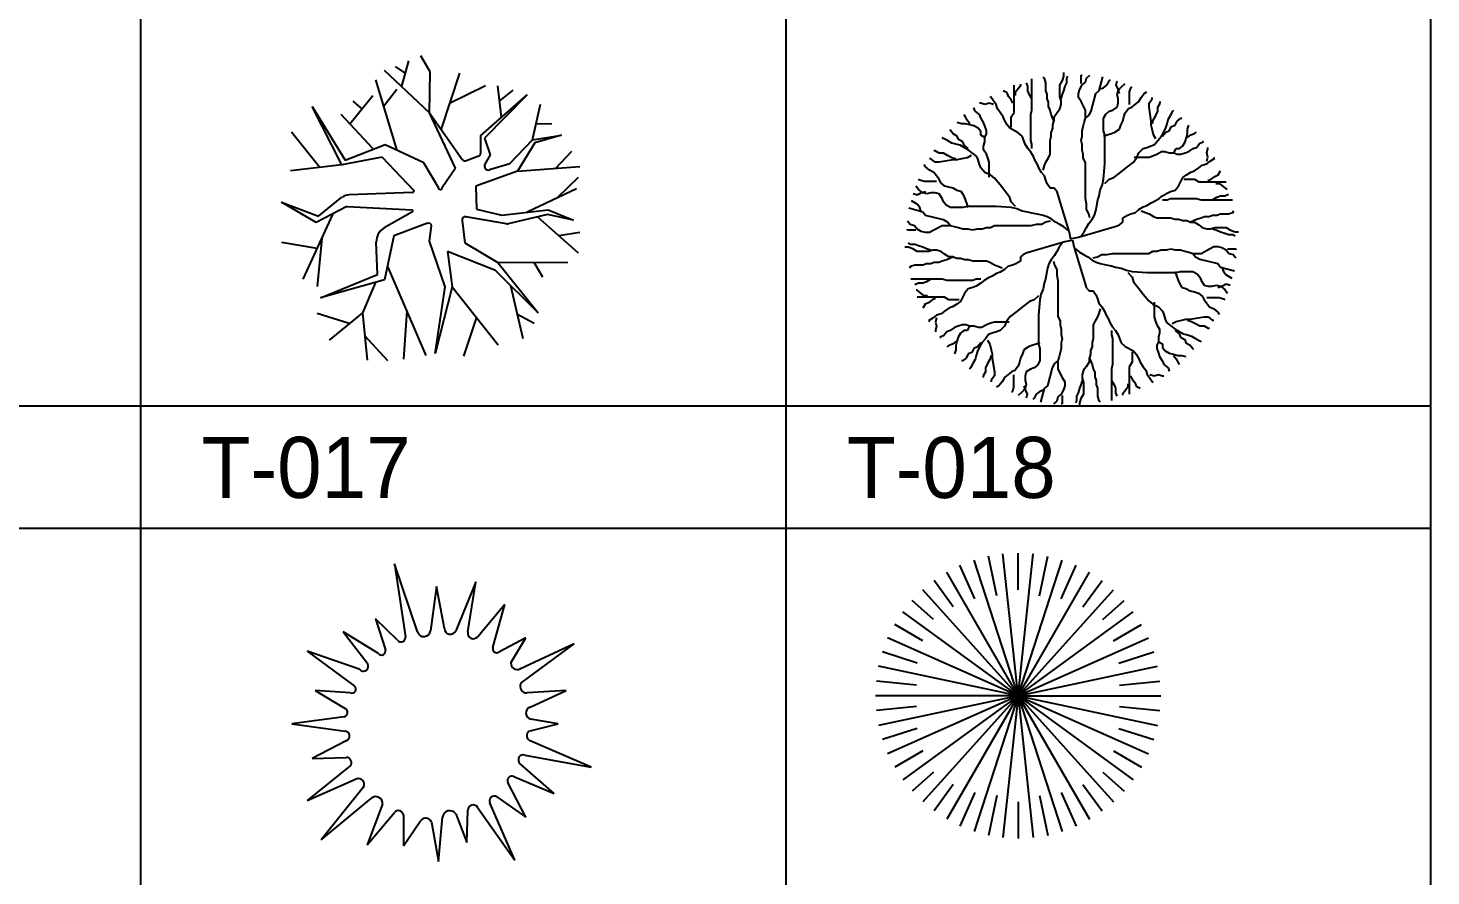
# Model space of a CAD drawing. Header units: millimetres. Extents: x 0 to 25200, y 0 to 17820.
# Drawn here: x 9246 to 12000, y 13532 to 15196 of the extents above; entities that cross this region are included whole.
import ezdxf
from ezdxf.enums import TextEntityAlignment as Align

# ---------------------------------------------------------------- set-up
doc = ezdxf.new("R2010")
doc.units = ezdxf.units.MM
doc.header["$LTSCALE"] = 100
doc.header["$MEASUREMENT"] = 0
for name, color, linetype in [('CO-TREE', 251, 'Continuous'), ('TB-FORM', 7, 'Continuous'), ('TB-TEXT', 4, 'Continuous')]:
    doc.layers.add(name, color=color, linetype=linetype)
doc.styles.add('DH-TEXT', font='')
doc.styles.get('DH-TEXT').set_extended_font_data('HY울릉도L')

# ---------------------------------------------------------------- blocks, each defined once
blk = doc.blocks.new('T-017')
at = {"layer": 'CO-TREE'}
for p, q in [((-85.3, 258.6), (-71.4, 308.1)), ((-29.6, 286.5), (-48.2, 318.2)), ((-31.2, 206.1), (-119.3, 289.6)), ((-79.1, 285), (-97.7, 297.3)), ((-31.2, 206.1), (-29.6, 286.5)), ((-8, 172.9), (28.3, 284.2)), ((-94.5, 132.7), (-136.3, 271)), ((-120.1, 220.8), (-95.3, 252.5)), ((9.8, 226.2), (79.3, 260.2)), ((110.3, 197.6), (103.3, 259.4)), ((107.2, 230.1), (133.4, 250.9)), ((-187.3, 184.5), (-142.5, 240.1)), ((-162.5, 213.8), (-181.1, 229.3)), ((69.3, 161.3), (160.5, 241.7)), ((160.5, 241.7), (77, 156.6)), ((171.3, 153.6), (186.8, 223.1)), ((-202.8, 104.1), (-261.5, 218.5)), ((-261.5, 218.5), (-196.6, 113.4)), ((-142.5, 136.6), (-204.3, 203)), ((19.8, 97.9), (-31.2, 206.1)), ((-31.2, 206.1), (33.7, 114.2)), ((-246.8, 99.4), (-301.7, 168.2)), ((178.3, 184.5), (209.2, 185.3)), ((-196.6, 113.4), (-117.7, 144.3)), ((-117.7, 144.3), (-43.5, 109.5)), ((69.3, 161.3), (69.3, 126.5)), ((77, 156.6), (87.9, 124.2)), ((126.5, 107.2), (171.3, 153.6)), ((176, 147.4), (142, 91.7)), ((171.3, 153.6), (228.5, 162.8)), ((228.5, 162.8), (176, 147.4)), ((-123.9, 119.6), (-202.8, 104.1)), ((-123.9, 119.6), (-62.1, 54.6)), ((65.5, 121.1), (41.5, 111.8)), ((87.9, 124.2), (77.8, 105.6)), ((216.9, 97.9), (248.6, 131.2)), ((-202.8, 104.1), (-303.9, 92.5)), ((-12.6, 58.5), (-41.2, 107.2)), ((19.8, 97.9), (-6.4, 58.5)), ((142, 91.7), (60, 62.3)), ((87.1, 94.8), (126.5, 107.2)), ((142, 91.7), (264.1, 101)), ((60, 62.3), (61.6, 17.5)), ((160.5, 12.1), (257.9, 57.7)), ((220.8, 40.7), (261.7, 80.1)), ((-253.7, -8.7), (-321.7, 30.7)), ((-321.7, 30.7), (-249.1, 3.6)), ((-249.1, 3.6), (-202.8, 40.7)), ((-64.4, 50), (-188.8, 45.3)), ((-221.3, 6.7), (-279.3, -120)), ((-193.4, 22.2), (-253.7, -8.7)), ((-193.4, 22.2), (-65.2, 16)), ((-64.4, 12.1), (-120.1, -19.6)), ((120.3, -11.8), (40.7, 2.1)), ((61.6, 17.5), (111, 5.2)), ((111, 5.2), (202.2, 16)), ((200.7, 6.7), (123.4, -11.8)), ((181.4, 2.1), (260.9, -68.2)), ((251.7, -4.1), (200.7, 6.7)), ((202.2, 16), (251.7, -4.1)), ((-35, -10.3), (-100.7, -35)), ((-31.2, -45.8), (-27.3, -15.7)), ((33, -4.9), (38.4, -49)), ((-251.4, -59.8), (-320.9, -48.2)), ((-242.1, -40.4), (-251.4, -134.7)), ((-133.2, -110.8), (-135.5, -47.4)), ((-100.7, -35), (-119.3, -121.6)), ((-0.2, -135.5), (-31.2, -45.8)), ((38.4, -49), (103.3, -87.6)), ((223.1, -34.2), (264.1, -28.1)), ((98.7, -103), (4.4, -65.9)), ((4.4, -65.9), (13.7, -135.5)), ((-113.1, -95.3), (-38.1, -270)), ((182.1, -186.5), (98.7, -103)), ((103.3, -87.6), (240.9, -86.8)), ((103.3, -87.6), (182.1, -186.5)), ((173.6, -86.8), (190.6, -115.4)), ((-245.2, -157.1), (-133.2, -110.8)), ((-119.3, -121.6), (-245.2, -157.1)), ((-137.8, -127.7), (-162.5, -186.5)), ((13.7, -135.5), (-19.6, -266.1)), ((-19.6, -266.1), (-0.2, -135.5)), ((13.7, -135.5), (104.1, -249.1)), ((128, -132.4), (152, -236.7)), ((-188.8, -207.4), (-251.4, -187.3)), ((-162.5, -186.5), (-228.2, -239.8)), ((-162.5, -186.5), (-153.3, -279.2)), ((-75.2, -182.6), (-82.2, -276.9)), ((140.4, -188), (174.4, -206.6)), ((61.6, -195), (36.1, -271.5)), ((-158.7, -230.6), (-113.1, -280))]:
    blk.add_line(p, q, dxfattribs=at)
for centre, radius, start, end in [((39.1, 118), 6.18, 215.537, 290.557), ((63.1, 126.5), 6.18, 293.198, 0), ((-45.1, 105.6), 3.86, 21.8014, 68.1983), ((84.7, 101.8), 7.73, 150.945, 288.436), ((-9.6, 60), 3.86, 206.565, 333.435), ((-188, 22.2), 23.2, 91.9091, 128.368), ((-64.4, 53.1), 3.09, 270, 33.6913), ((-65.9, 13.7), 2.32, 315.003, 71.5639), ((39.1, -4.1), 6.18, 75.9633, 187.125), ((-104.6, -46.6), 30.9, 119.745, 181.432), ((-32.7, -15.7), 5.41, 0, 113.198), ((121.8, -4.1), 7.73, 258.69, 281.31)]:
    blk.add_arc(centre, radius, start, end, dxfattribs=at)
blk = doc.blocks.new('T-018')
at = {"layer": 'CO-TREE'}
for p, q in [((-86.5, 246.5), (-86.5, 308.1)), ((-61.7, 308.8), (-64.6, 310.8)), ((-59.2, 300), (-61.7, 308.8)), ((-31.9, 295.6), (-26.6, 304.4)), ((-26.6, 304.4), (-23.7, 313.2)), ((-23.7, 313.2), (-23.7, 320)), ((-18.3, 308.8), (-15.8, 313.2)), ((-18.3, 300), (-18.3, 308.8)), ((9.8, 298.3), (9.8, 314.8)), ((9.8, 314.8), (11.8, 314.8)), ((18.6, 301.2), (20.7, 309.4)), ((20.7, 309.4), (27.4, 314.8)), ((45.4, 284.6), (52.7, 311.8)), ((60.9, 295.8), (65.3, 303.7)), ((65.3, 303.7), (67.4, 306.5)), ((78.6, 295.8), (80.9, 303.7)), ((-135.3, 280), (-143.2, 284.4)), ((-132.5, 273.2), (-135.3, 280)), ((-121.7, 242), (-121.7, 295.6)), ((-118.8, 282), (-108.1, 295.6)), ((-118.8, 275.3), (-118.8, 282)), ((-108.1, 295.6), (-108.1, 297.6)), ((-94.4, 293.2), (-97.3, 300)), ((-94.4, 284.4), (-94.4, 293.2)), ((-91.9, 277.6), (-94.4, 284.4)), ((-86.5, 268.8), (-91.9, 277.6)), ((-59.2, 284.4), (-59.2, 300)), ((-56.4, 277.6), (-59.2, 284.4)), ((-56.4, 268.8), (-56.4, 277.6)), ((-31.9, 273.2), (-31.9, 295.6)), ((-29.4, 268.8), (-26.6, 277.6)), ((-26.6, 277.6), (-23.7, 284.4)), ((-23.7, 284.4), (-21.2, 293.2)), ((-21.2, 293.2), (-18.3, 300)), ((5.1, 279.3), (7.4, 287.5)), ((5.1, 271.4), (5.1, 279.3)), ((7.4, 287.5), (11.8, 295.8)), ((11.8, 295.8), (18.6, 301.2)), ((29.8, 244.1), (38.6, 279.3)), ((38.6, 279.3), (45.4, 284.6)), ((45.4, 287.5), (54.2, 290.4)), ((54.2, 290.4), (60.9, 295.8)), ((83, 287.5), (78.6, 295.8)), ((80.9, 276.7), (83, 284.6)), ((83, 268.5), (80.9, 276.7)), ((83, 284.6), (89.7, 292.9)), ((85.3, 279.3), (83, 287.5)), ((89.7, 292.9), (96.5, 298.3)), ((105.3, 282.1), (107.7, 290.4)), ((105.3, 257.7), (105.3, 282.1)), ((107.7, 290.4), (109.7, 292.9)), ((127.7, 271.4), (134.1, 279.3)), ((134.1, 279.3), (138.8, 282.1)), ((-197.8, 244.1), (-200.3, 250.9)), ((-200.3, 250.9), (-200.3, 248.8)), ((-187, 259.7), (-189.5, 259.7)), ((-178.8, 257.6), (-187, 259.7)), ((-170.5, 259.7), (-178.8, 257.6)), ((-162.3, 257.6), (-170.5, 259.7)), ((-162.3, 264.4), (-168, 273.2)), ((-168, 273.2), (-168, 270.9)), ((-156.9, 257.6), (-162.3, 264.4)), ((-154.4, 248.8), (-156.9, 257.6)), ((-149, 242), (-154.4, 248.8)), ((-127.1, 266.4), (-132.5, 273.2)), ((-124.2, 259.7), (-127.1, 266.4)), ((-53.8, 262), (-56.4, 268.8)), ((-53.8, 253.2), (-53.8, 262)), ((-51, 246.5), (-53.8, 253.2)), ((-37.3, 242), (-31.9, 248.8)), ((-29.4, 264.4), (-31.9, 273.2)), ((-31.9, 248.8), (-29.4, 257.6)), ((-29.4, 257.6), (-29.4, 264.4)), ((9.8, 263.1), (5.1, 271.4)), ((18.6, 246.6), (9.8, 263.1)), ((72.1, 246.6), (80.9, 252.3)), ((80.9, 252.3), (83, 260.2)), ((83, 260.2), (83, 268.5)), ((96.5, 241.2), (103, 249.5)), ((103, 249.5), (109.7, 252.3)), ((109.7, 252.3), (123.3, 263.1)), ((123.3, 263.1), (127.7, 271.4)), ((143.3, 260.2), (149.7, 268.5)), ((143.3, 252.3), (143.3, 260.2)), ((147.7, 225), (143.3, 252.3)), ((149.7, 268.5), (149.7, 271.4)), ((160.9, 252.3), (165.3, 260.2)), ((160.9, 244.1), (160.9, 252.3)), ((165.3, 260.2), (165.3, 263.1)), ((-225.1, 219.7), (-233, 222.1)), ((-216.8, 233.2), (-219.3, 237.6)), ((-214, 226.5), (-216.8, 233.2)), ((-208.6, 219.7), (-214, 226.5)), ((-189.5, 237.6), (-197.8, 244.1)), ((-187, 230.9), (-189.5, 237.6)), ((-181.3, 222.1), (-187, 230.9)), ((-178.8, 215.3), (-181.3, 222.1)), ((-143.2, 233.2), (-149, 242)), ((-140.7, 226.5), (-143.2, 233.2)), ((-135.3, 217.6), (-140.7, 226.5)), ((-127.1, 233.2), (-121.7, 242)), ((-127.1, 212.9), (-127.1, 233.2)), ((-89, 237.6), (-86.5, 246.5)), ((-89, 186.5), (-89, 237.6)), ((-48.5, 237.6), (-51, 246.5)), ((-42.7, 224.1), (-48.5, 237.6)), ((-45.6, 217.6), (-42.7, 226.5)), ((-42.7, 233.2), (-37.3, 242)), ((-42.7, 226.5), (-42.7, 233.2)), ((14.2, 214.3), (16.2, 222.2)), ((16.2, 222.2), (18.6, 230.4)), ((18.6, 230.4), (18.6, 246.6)), ((18.6, 230.4), (25.4, 235.8)), ((25.4, 235.8), (29.8, 244.1)), ((54.2, 230.4), (58.6, 238.7)), ((54.2, 206), (54.2, 230.4)), ((58.6, 238.7), (65.3, 244.1)), ((65.3, 244.1), (72.1, 246.6)), ((87.7, 216.8), (92.1, 225)), ((92.1, 225), (94.2, 233.3)), ((94.2, 233.3), (96.5, 241.2)), ((147.7, 216.8), (147.7, 225)), ((149.7, 219.7), (152.1, 227.9)), ((152.1, 227.9), (156.5, 235.8)), ((156.5, 235.8), (160.9, 244.1)), ((178.8, 219.7), (180.9, 227.9)), ((180.9, 227.9), (185.6, 235.8)), ((185.6, 235.8), (190, 244.1)), ((190, 244.1), (192.1, 246.6)), ((194.4, 216.8), (198.8, 225)), ((198.8, 225), (205.6, 230.4)), ((205.6, 230.4), (207.6, 230.4)), ((-260.3, 190.9), (-262.8, 192.9)), ((-246.6, 206.5), (-246.6, 208.5)), ((-241.2, 199.7), (-246.6, 206.5)), ((-233, 195.3), (-241.2, 199.7)), ((-230.5, 188.5), (-233, 195.3)), ((-216.8, 219.7), (-225.1, 219.7)), ((-208.6, 217.6), (-216.8, 219.7)), ((-200.3, 215.3), (-208.6, 217.6)), ((-192.4, 210.9), (-200.3, 215.3)), ((-187, 204.1), (-192.4, 210.9)), ((-187, 197.4), (-187, 204.1)), ((-178.8, 192.9), (-187, 197.4)), ((-175.9, 206.5), (-178.8, 215.3)), ((-178.8, 192.9), (-175.9, 199.7)), ((-178.8, 184.1), (-178.8, 192.9)), ((-175.9, 199.7), (-175.9, 206.5)), ((-130, 210.9), (-135.3, 217.6)), ((-113.4, 202.1), (-130, 210.9)), ((-105.5, 195.3), (-113.4, 202.1)), ((-102.7, 186.5), (-105.5, 195.3)), ((-51, 186.5), (-48.5, 195.3)), ((-48.5, 202.1), (-45.6, 210.9)), ((-48.5, 195.3), (-48.5, 202.1)), ((-45.6, 210.9), (-45.6, 217.6)), ((9.8, 187), (11.8, 195.2)), ((11.8, 206), (14.2, 214.3)), ((11.8, 195.2), (11.8, 206)), ((56.5, 197.8), (54.2, 206)), ((54.2, 195.2), (60.9, 197.8)), ((56.5, 140.7), (56.5, 197.8)), ((60.9, 197.8), (69.8, 200.6)), ((69.8, 200.6), (76.5, 203.1)), ((76.5, 203.1), (85.3, 208.9)), ((85.3, 208.9), (87.7, 216.8)), ((149.7, 208.9), (147.7, 216.8)), ((152.1, 197.8), (149.7, 208.9)), ((156.5, 189.9), (152.1, 197.8)), ((160.9, 187), (167.7, 195.2)), ((167.7, 195.2), (172.1, 203.1)), ((170, 195.2), (176.5, 203.1)), ((172.1, 203.1), (176.5, 211.4)), ((176.5, 211.4), (178.8, 219.7)), ((176.5, 203.1), (183.2, 206)), ((183.2, 206), (187.6, 214.3)), ((187.6, 214.3), (194.4, 216.8)), ((216.8, 192.4), (218.8, 200.6)), ((218.8, 208.9), (221.2, 216.8)), ((218.8, 200.6), (218.8, 208.9)), ((218.8, 192.4), (225.6, 197.8)), ((225.6, 197.8), (232.3, 200.6)), ((232.3, 200.6), (236.7, 203.1)), ((-276.4, 166.2), (-279.3, 166.2)), ((-268.5, 161.8), (-276.4, 166.2)), ((-252, 186.5), (-260.3, 190.9)), ((-244.1, 181.8), (-252, 186.5)), ((-235.9, 179.7), (-244.1, 181.8)), ((-227.6, 177.4), (-235.9, 179.7)), ((-222.2, 184.1), (-230.5, 188.5)), ((-219.3, 173), (-227.6, 177.4)), ((-219.3, 177.4), (-222.2, 184.1)), ((-211.4, 170.9), (-219.3, 177.4)), ((-211.4, 168.5), (-219.3, 173)), ((-203.2, 161.8), (-211.4, 168.5)), ((-181.3, 175.3), (-178.8, 184.1)), ((-181.3, 168.5), (-181.3, 175.3)), ((-175.9, 159.7), (-181.3, 168.5)), ((-99.8, 179.7), (-102.7, 186.5)), ((-94.4, 170.9), (-99.8, 179.7)), ((-89, 164.1), (-94.4, 170.9)), ((-86.5, 179.7), (-89, 186.5)), ((-86.5, 170.9), (-86.5, 179.7)), ((-51, 159.7), (-51, 186.5)), ((11.8, 178.7), (9.8, 187)), ((11.8, 168), (11.8, 178.7)), ((14.2, 159.7), (11.8, 168)), ((123.3, 162.6), (132.1, 170.8)), ((132.1, 170.8), (138.8, 173.3)), ((138.8, 173.3), (147.7, 176.2)), ((147.7, 176.2), (154.4, 178.7)), ((154.4, 178.7), (160.9, 187)), ((192.1, 162.6), (196.5, 170.8)), ((196.5, 170.8), (203.2, 170.8)), ((203.2, 170.8), (210, 176.2)), ((210, 176.2), (214.4, 184.1)), ((214.4, 184.1), (216.8, 192.4)), ((221.2, 165.1), (230, 170.8)), ((230, 170.8), (236.7, 173.3)), ((236.7, 173.3), (243.2, 181.6)), ((243.2, 181.6), (250, 184.1)), ((250, 184.1), (247.9, 184.1)), ((256.7, 162.6), (258.8, 170.8)), ((258.8, 170.8), (258.8, 173.3)), ((-295.5, 135), (-298.3, 139.7)), ((-284.7, 150.6), (-287.6, 150.6)), ((-276.4, 144.1), (-284.7, 150.6)), ((-268.5, 144.1), (-276.4, 144.1)), ((-260.3, 161.8), (-268.5, 161.8)), ((-241.2, 148.6), (-268.5, 144.1)), ((-252, 157.4), (-260.3, 161.8)), ((-244.1, 153), (-252, 157.4)), ((-235.9, 150.6), (-244.1, 153)), ((-233, 148.6), (-241.2, 148.6)), ((-225.1, 150.6), (-233, 148.6)), ((-214, 153), (-225.1, 150.6)), ((-206.1, 157.4), (-214, 153)), ((-194.9, 155.3), (-203.2, 161.8)), ((-192.4, 148.6), (-194.9, 155.3)), ((-189.5, 139.7), (-192.4, 148.6)), ((-187, 133), (-189.5, 139.7)), ((-173.4, 153), (-175.9, 159.7)), ((-170.5, 144.1), (-173.4, 153)), ((-170.5, 115), (-170.5, 144.1)), ((-83.6, 155.3), (-89, 164.1)), ((-80.8, 148.6), (-83.6, 155.3)), ((-75.4, 139.7), (-80.8, 148.6)), ((-72.9, 133), (-75.4, 139.7)), ((-61.7, 137.4), (-59.2, 144.1)), ((-59.2, 144.1), (-53.8, 153)), ((-53.8, 153), (-51, 159.7)), ((14.2, 151.8), (14.2, 159.7)), ((18.6, 143.5), (14.2, 151.8)), ((18.6, 72.8), (18.6, 143.5)), ((54.2, 110.9), (56.5, 140.7)), ((98.6, 132.8), (112.1, 143.5)), ((112.1, 143.5), (118.6, 151.8)), ((114.1, 154.3), (143.3, 154.3)), ((118.6, 151.8), (123.3, 162.6)), ((143.3, 154.3), (152.1, 157.2)), ((152.1, 157.2), (158.8, 159.7)), ((158.8, 159.7), (167.7, 165.1)), ((167.7, 165.1), (174.4, 165.1)), ((174.4, 165.1), (183.2, 162.6)), ((183.2, 162.6), (192.1, 162.6)), ((192.1, 162.6), (198.8, 159.7)), ((198.8, 159.7), (205.6, 159.7)), ((205.6, 159.7), (214.4, 162.6)), ((214.4, 162.6), (221.2, 165.1)), ((241.2, 132.8), (247.9, 138.2)), ((247.9, 138.2), (256.7, 140.7)), ((258.8, 154.3), (256.7, 162.6)), ((256.7, 146.1), (258.8, 154.3)), ((256.7, 140.7), (263.5, 146.1)), ((263.5, 146.1), (272.3, 151.8)), ((272.3, 151.8), (270, 151.8)), ((-306.6, 108.6), (-309.1, 110.6)), ((-287.6, 128.6), (-295.5, 135)), ((-279.3, 124.2), (-287.6, 128.6)), ((-268.5, 110.6), (-279.3, 124.2)), ((-265.7, 103.9), (-268.5, 110.6)), ((-178.8, 124.2), (-187, 133)), ((-168, 119.5), (-178.8, 124.2)), ((-159.7, 113), (-168, 119.5)), ((-149, 99.5), (-159.7, 113)), ((-67.5, 124.2), (-72.9, 133)), ((-61.7, 117.4), (-67.5, 124.2)), ((-64.6, 128.6), (-61.7, 137.4)), ((-59.2, 108.6), (-61.7, 117.4)), ((51.8, 100.1), (54.2, 110.9)), ((56.5, 102.6), (65.3, 110.9)), ((65.3, 110.9), (74.2, 113.8)), ((74.2, 113.8), (87.7, 124.5)), ((87.7, 124.5), (98.6, 132.8)), ((201.2, 97.2), (210, 113.8)), ((210, 113.8), (216.8, 119.1)), ((212, 110.9), (232.3, 110.9)), ((216.8, 119.1), (225.6, 124.5)), ((225.6, 124.5), (232.3, 127)), ((232.3, 127), (241.2, 132.8)), ((232.3, 110.9), (241.2, 105.5)), ((258.8, 108), (265.6, 110.9)), ((265.6, 110.9), (272.3, 116.3)), ((272.3, 116.3), (279.1, 119.1)), ((279.1, 119.1), (283.5, 127)), ((-309.1, 90.6), (-314.5, 97.4)), ((-303.7, 83.9), (-312, 79.5)), ((-300.8, 83.9), (-309.1, 90.6)), ((-298.3, 106.2), (-306.6, 108.6)), ((-295.5, 86.2), (-303.7, 83.9)), ((-292.9, 81.8), (-300.8, 83.9)), ((-273.9, 106.2), (-298.3, 106.2)), ((-284.7, 83.9), (-292.9, 81.8)), ((-276.4, 83.9), (-284.7, 83.9)), ((-268.5, 81.8), (-276.4, 83.9)), ((-257.4, 97.4), (-265.7, 103.9)), ((-249.5, 95), (-257.4, 97.4)), ((-241.2, 93), (-249.5, 95)), ((-233, 88.6), (-241.2, 93)), ((-225.1, 86.2), (-233, 88.6)), ((-219.3, 77.4), (-225.1, 86.2)), ((-140.7, 88.6), (-149, 99.5)), ((-130, 75.1), (-140.7, 88.6)), ((-56.4, 101.8), (-59.2, 108.6)), ((-51, 93), (-56.4, 101.8)), ((-42.7, 93), (-51, 93)), ((-37.3, 86.2), (-42.7, 93)), ((-34.8, 79.5), (-37.3, 86.2)), ((45.4, 78.2), (47.4, 89.3)), ((47.4, 89.3), (51.8, 100.1)), ((170, 78.2), (178.8, 83.6)), ((178.8, 83.6), (185.6, 86.5)), ((185.6, 86.5), (194.4, 89.3)), ((194.4, 89.3), (201.2, 97.2)), ((241.2, 105.5), (294.7, 105.5)), ((274.4, 102.6), (281.1, 102.6)), ((281.1, 102.6), (294.7, 91.9)), ((294.7, 91.9), (296.7, 91.9)), ((-319.9, 66.2), (-322.7, 68.3)), ((-312, 79.5), (-319.9, 81.8)), ((-312, 61.8), (-319.9, 66.2)), ((-306.6, 55.1), (-312, 61.8)), ((-262.8, 73), (-268.5, 81.8)), ((-260.3, 66.2), (-262.8, 73)), ((-254.9, 59.5), (-260.3, 66.2)), ((-246.6, 55.1), (-254.9, 59.5)), ((-214, 57.4), (-222.2, 55.1)), ((-216.8, 70.6), (-219.3, 77.4)), ((-214, 61.8), (-216.8, 70.6)), ((-211.4, 55.1), (-214, 61.8)), ((-156.9, 57.4), (-214, 57.4)), ((-127.1, 55.1), (-156.9, 57.4)), ((-127.1, 66.2), (-130, 75.1)), ((-118.8, 57.4), (-127.1, 66.2)), ((-12.9, 6), (-34.8, 79.5)), ((20.7, 62.1), (18.6, 72.8)), ((20.7, 51.3), (20.7, 62.1)), ((38.6, 48.4), (40.9, 59.2)), ((40.9, 59.2), (43, 70.3)), ((43, 70.3), (45.4, 78.2)), ((123.3, 51.3), (132.1, 56.7)), ((132.1, 56.7), (138.8, 59.2)), ((138.8, 59.2), (147.7, 64.6)), ((147.7, 64.6), (154.4, 67.4)), ((154.4, 67.4), (163.2, 72.8)), ((163.2, 72.8), (170, 78.2)), ((170, 70.3), (178.8, 70.3)), ((178.8, 70.3), (185.6, 72.8)), ((185.6, 72.8), (236.7, 72.8)), ((236.7, 72.8), (245.6, 70.3)), ((245.6, 70.3), (307.2, 70.3)), ((267.9, 70.3), (276.7, 75.7)), ((276.7, 75.7), (283.5, 78.2)), ((283.5, 78.2), (292.3, 78.2)), ((292.3, 78.2), (299.1, 81.1)), ((-325.6, 21.6), (-331, 28.3)), ((-300.8, 46.2), (-328, 53.6)), ((-303.7, 46.2), (-306.6, 55.1)), ((-295.5, 39.5), (-300.8, 46.2)), ((-260.3, 30.7), (-295.5, 39.5)), ((-252, 26.3), (-260.3, 30.7)), ((-222.2, 55.1), (-246.6, 55.1)), ((-116.3, 52.7), (-127.1, 55.1)), ((-105.5, 48.3), (-116.3, 52.7)), ((-94.4, 46.2), (-105.5, 48.3)), ((-86.5, 43.9), (-94.4, 46.2)), ((-75.4, 41.8), (-86.5, 43.9)), ((-64.6, 39.5), (-75.4, 41.8)), ((-56.4, 37.1), (-64.6, 39.5)), ((-51, 28.3), (-59.2, 26.3)), ((-48.5, 32.7), (-56.4, 37.1)), ((-40.2, 26.3), (-48.5, 32.7)), ((25.4, 43), (20.7, 51.3)), ((27.4, 34.8), (25.4, 43)), ((25.4, 24), (31.8, 32.3)), ((31.8, 32.3), (36.2, 40.2)), ((36.2, 40.2), (38.6, 48.4)), ((92.1, 34.8), (100.9, 40.2)), ((92.1, 26.5), (92.1, 34.8)), ((100.9, 40.2), (107.7, 43)), ((107.7, 43), (116.5, 45.5)), ((116.5, 45.5), (123.3, 51.3)), ((127.7, 48.4), (136.5, 45.5)), ((136.5, 45.5), (143.3, 43)), ((143.3, 43), (152.1, 37.6)), ((152.1, 37.6), (158.8, 34.8)), ((158.8, 34.8), (185.6, 34.8)), ((185.6, 34.8), (194.4, 32.3)), ((194.4, 32.3), (201.2, 32.3)), ((201.2, 32.3), (210, 29.4)), ((210, 29.4), (216.8, 29.4)), ((216.8, 29.4), (225.6, 26.5)), ((223.2, 26.5), (236.7, 32.3)), ((236.7, 32.3), (245.6, 34.8)), ((245.6, 34.8), (252.3, 37.6)), ((252.3, 37.6), (261.1, 37.6)), ((261.1, 37.6), (267.9, 40.2)), ((267.9, 40.2), (276.7, 40.2)), ((276.7, 40.2), (283.5, 43)), ((283.5, 43), (299.1, 43)), ((299.1, 43), (307.9, 45.5)), ((307.9, 45.5), (309.9, 48.4)), ((-331, 10.7), (-331, 12.7)), ((-314.5, 10.7), (-331, 10.7)), ((-317.4, 19.5), (-325.6, 21.6)), ((-312, 12.7), (-317.4, 19.5)), ((-303.7, 8.3), (-312, 12.7)), ((-295.5, 6), (-303.7, 8.3)), ((-287.6, 6), (-295.5, 6)), ((-279.3, 10.7), (-287.6, 6)), ((-262.8, 19.5), (-279.3, 10.7)), ((-246.6, 19.5), (-262.8, 19.5)), ((-246.6, 19.5), (-252, 26.3)), ((-238.4, 17.1), (-246.6, 19.5)), ((-230.5, 15.1), (-238.4, 17.1)), ((-222.2, 12.7), (-230.5, 15.1)), ((-211.4, 12.7), (-222.2, 12.7)), ((-203.2, 10.7), (-211.4, 12.7)), ((-194.9, 12.7), (-203.2, 10.7)), ((-184.2, 12.7), (-194.9, 12.7)), ((-175.9, 15.1), (-184.2, 12.7)), ((-168, 15.1), (-175.9, 15.1)), ((-159.7, 19.5), (-168, 15.1)), ((-89, 19.5), (-159.7, 19.5)), ((-78.3, 21.6), (-89, 19.5)), ((-67.5, 21.6), (-78.3, 21.6)), ((-59.2, 26.3), (-67.5, 21.6)), ((-31.9, 21.6), (-40.2, 26.3)), ((-23.7, 17.1), (-31.9, 21.6)), ((-15.8, 10.7), (-23.7, 17.1)), ((-10.4, -7.3), (-12.9, 6)), ((5.1, -3.3), (78.6, 18.6)), ((9.8, -0.4), (16.2, 7.5)), ((16.2, 7.5), (20.7, 15.7)), ((20.7, 15.7), (25.4, 24)), ((78.6, 18.6), (85.3, 21.1)), ((85.3, 21.1), (92.1, 26.5)), ((225.6, 26.5), (232.3, 26.5)), ((232.3, 26.5), (241.2, 21.1)), ((241.2, 21.1), (247.9, 15.7)), ((247.9, 15.7), (256.7, 13.2)), ((256.7, 13.2), (263.5, 13.2)), ((263.5, 13.2), (272.3, 15.7)), ((267.9, 13.2), (276.7, 10.4)), ((272.3, 15.7), (294.7, 15.7)), ((276.7, 10.4), (283.5, 7.5)), ((283.5, 7.5), (292.3, 5)), ((292.3, 5), (299.1, 2.1)), ((294.7, 15.7), (303.5, 10.4)), ((299.1, 2.1), (307.9, 2.1)), ((303.5, 10.4), (312.3, 7.5)), ((307.9, 2.1), (312.3, -0.4)), ((312.3, 7.5), (319.1, 7.5)), ((-329.4, -22.8), (-336.2, -22.8)), ((-325, -17.4), (-329.4, -14.9)), ((-320.6, -25.7), (-329.4, -22.8)), ((-316.2, -17.4), (-325, -17.4)), ((-311.8, -31), (-320.6, -25.7)), ((-309.4, -20.3), (-316.2, -17.4)), ((-300.6, -22.8), (-309.4, -20.3)), ((-293.8, -25.7), (-300.6, -22.8)), ((-285, -28.5), (-293.8, -25.7)), ((-22.2, -12), (-95.7, -33.9)), ((-33.3, -22.8), (-37.7, -31)), ((-26.9, -14.9), (-33.3, -22.8)), ((-8.9, -9.5), (-22.2, -12)), ((-8.2, -5.8), (5.1, -3.3)), ((-6.7, -8), (-4.2, -21.3)), ((-4.2, -21.3), (17.7, -94.8)), ((-1.3, -26), (6.6, -32.4)), ((177.8, -28), (186.1, -26)), ((186.1, -26), (194.4, -28)), ((245.7, -34.8), (262.2, -26)), ((262.2, -26), (270.5, -21.3)), ((270.5, -21.3), (278.4, -21.3)), ((278.4, -21.3), (286.6, -23.6)), ((286.6, -23.6), (294.9, -28)), ((297.4, -26), (313.9, -26)), ((313.9, -26), (313.9, -28)), ((-289.4, -31), (-311.8, -31)), ((-280.6, -28.5), (-289.4, -31)), ((-278.2, -52.9), (-285, -55.5)), ((-273.8, -28.5), (-280.6, -28.5)), ((-269.4, -52.9), (-278.2, -52.9)), ((-265, -31), (-273.8, -28.5)), ((-262.7, -50.1), (-269.4, -52.9)), ((-258.2, -36.4), (-265, -31)), ((-253.8, -47.6), (-262.7, -50.1)), ((-249.4, -41.8), (-258.2, -36.4)), ((-240.3, -41.8), (-253.8, -47.6)), ((-242.7, -41.8), (-249.4, -41.8)), ((-233.8, -44.7), (-242.7, -41.8)), ((-227.1, -44.7), (-233.8, -44.7)), ((-218.3, -47.6), (-227.1, -44.7)), ((-211.5, -47.6), (-218.3, -47.6)), ((-202.7, -50.1), (-211.5, -47.6)), ((-175.9, -50.1), (-202.7, -50.1)), ((-169.2, -52.9), (-175.9, -50.1)), ((-160.3, -58.3), (-169.2, -52.9)), ((-109.2, -50.1), (-118, -55.5)), ((-102.4, -36.4), (-109.2, -41.8)), ((-109.2, -41.8), (-109.2, -50.1)), ((-95.7, -33.9), (-102.4, -36.4)), ((-48.9, -47.6), (-53.3, -55.5)), ((-42.5, -39.3), (-48.9, -47.6)), ((-44.5, -50.1), (-42.5, -58.3)), ((-37.7, -31), (-42.5, -39.3)), ((6.6, -32.4), (14.9, -36.9)), ((14.9, -36.9), (23.1, -41.6)), ((23.1, -41.6), (31.4, -48)), ((31.4, -48), (39.3, -52.4)), ((33.9, -43.6), (42.1, -41.6)), ((39.3, -52.4), (47.5, -54.8)), ((42.1, -41.6), (50.4, -36.9)), ((47.5, -54.8), (58.3, -57.1)), ((50.4, -36.9), (61.2, -36.9)), ((61.2, -36.9), (71.9, -34.8)), ((71.9, -34.8), (142.7, -34.8)), ((142.7, -34.8), (150.9, -30.4)), ((150.9, -30.4), (158.8, -30.4)), ((158.8, -30.4), (167.1, -28)), ((167.1, -28), (177.8, -28)), ((194.4, -28), (205.1, -28)), ((205.1, -28), (213.4, -30.4)), ((213.4, -30.4), (221.3, -32.4)), ((221.3, -32.4), (229.5, -34.8)), ((229.5, -34.8), (245.7, -34.8)), ((229.5, -34.8), (234.9, -41.6)), ((234.9, -41.6), (243.2, -46)), ((243.2, -46), (278.4, -54.8)), ((278.4, -54.8), (283.7, -61.6)), ((294.9, -28), (300.3, -34.8)), ((300.3, -34.8), (308.5, -36.9)), ((308.5, -36.9), (313.9, -43.6)), ((-325, -60.8), (-327, -63.7)), ((-316.2, -58.3), (-325, -60.8)), ((-300.6, -58.3), (-316.2, -58.3)), ((-293.8, -55.5), (-300.6, -58.3)), ((-285, -55.5), (-293.8, -55.5)), ((-164.8, -79.9), (-171.5, -82.7)), ((-155.9, -74.5), (-164.8, -79.9)), ((-153.6, -60.8), (-160.3, -58.3)), ((-149.2, -72), (-155.9, -74.5)), ((-144.8, -63.7), (-153.6, -60.8)), ((-140.4, -66.6), (-149.2, -72)), ((-133.6, -60.8), (-140.4, -66.6)), ((-124.8, -58.3), (-133.6, -60.8)), ((-118, -55.5), (-124.8, -58.3)), ((-58, -74.5), (-60.1, -85.6)), ((-55.7, -63.7), (-58, -74.5)), ((-53.3, -55.5), (-55.7, -63.7)), ((-42.5, -58.3), (-37.7, -66.6)), ((-37.7, -66.6), (-37.7, -77.4)), ((-37.7, -77.4), (-35.7, -88.1)), ((58.3, -57.1), (69.4, -59.2)), ((69.4, -59.2), (77.3, -61.6)), ((77.3, -61.6), (88.4, -63.6)), ((88.4, -63.6), (99.2, -68)), ((99.2, -68), (110, -70.4)), ((101.7, -72.7), (110, -81.5)), ((110, -70.4), (139.8, -72.7)), ((110, -81.5), (112.9, -90.4)), ((139.8, -72.7), (196.9, -72.7)), ((194.4, -70.4), (196.9, -77.1)), ((196.9, -72.7), (205.1, -70.4)), ((196.9, -77.1), (199.7, -86)), ((205.1, -70.4), (229.5, -70.4)), ((229.5, -70.4), (237.8, -74.8)), ((237.8, -74.8), (243.2, -81.5)), ((243.2, -81.5), (245.7, -88.3)), ((283.7, -61.6), (310.9, -68.9)), ((286.6, -61.6), (289.5, -70.4)), ((289.5, -70.4), (294.9, -77.1)), ((294.9, -77.1), (302.8, -81.5)), ((302.8, -81.5), (305.6, -83.6)), ((-262.7, -85.6), (-324.3, -85.6)), ((-309.4, -93.5), (-316.2, -96.4)), ((-311.8, -107.2), (-313.8, -107.2)), ((-298.2, -117.9), (-311.8, -107.2)), ((-300.6, -93.5), (-309.4, -93.5)), ((-293.8, -91), (-300.6, -93.5)), ((-285, -85.6), (-293.8, -91)), ((-253.8, -88.1), (-262.7, -85.6)), ((-202.7, -88.1), (-253.8, -88.1)), ((-211.5, -104.6), (-218.3, -112.5)), ((-202.7, -101.8), (-211.5, -104.6)), ((-195.9, -85.6), (-202.7, -88.1)), ((-195.9, -98.9), (-202.7, -101.8)), ((-187.1, -85.6), (-195.9, -85.6)), ((-187.1, -93.5), (-195.9, -98.9)), ((-180.3, -88.1), (-187.1, -93.5)), ((-171.5, -82.7), (-180.3, -88.1)), ((-64.5, -104.6), (-68.9, -115.4)), ((-62.4, -93.5), (-64.5, -104.6)), ((-60.1, -85.6), (-62.4, -93.5)), ((-35.7, -88.1), (-35.7, -158.9)), ((17.7, -94.8), (20.2, -101.5)), ((20.2, -101.5), (25.6, -108.3)), ((25.6, -108.3), (33.9, -108.3)), ((33.9, -108.3), (39.3, -117.1)), ((112.9, -90.4), (123.6, -103.9)), ((123.6, -103.9), (131.9, -114.8)), ((199.7, -86), (202.3, -92.7)), ((202.3, -92.7), (208, -101.5)), ((208, -101.5), (215.9, -103.9)), ((215.9, -103.9), (224.2, -108.3)), ((224.2, -108.3), (232.4, -110.4)), ((245.7, -88.3), (251.4, -97.1)), ((251.4, -97.1), (259.3, -99.2)), ((259.3, -99.2), (267.6, -99.2)), ((267.6, -99.2), (275.8, -97.1)), ((275.8, -97.1), (283.7, -99.2)), ((278.4, -101.5), (286.6, -99.2)), ((283.7, -99.2), (292, -105.9)), ((286.6, -99.2), (294.9, -94.8)), ((292, -105.9), (297.4, -112.7)), ((294.9, -94.8), (302.8, -97.1)), ((-258.2, -120.8), (-311.8, -120.8)), ((-296.2, -134.4), (-300.6, -142.3)), ((-291.5, -117.9), (-298.2, -117.9)), ((-289.4, -131.6), (-296.2, -134.4)), ((-282.6, -126.2), (-289.4, -131.6)), ((-275.9, -123.3), (-282.6, -126.2)), ((-249.4, -126.2), (-258.2, -120.8)), ((-229.1, -126.2), (-249.4, -126.2)), ((-233.8, -134.4), (-242.7, -139.8)), ((-227.1, -129.1), (-233.8, -134.4)), ((-218.3, -112.5), (-227.1, -129.1)), ((-91.3, -129.1), (-104.8, -139.8)), ((-82.4, -126.2), (-91.3, -129.1)), ((-73.6, -117.9), (-82.4, -126.2)), ((-71.3, -126.2), (-73.6, -156)), ((-68.9, -115.4), (-71.3, -126.2)), ((39.3, -117.1), (42.1, -123.9)), ((42.1, -123.9), (44.6, -132.7)), ((44.6, -132.7), (50.4, -139.5)), ((131.9, -114.8), (142.7, -128.3)), ((142.7, -128.3), (150.9, -134.8)), ((150.9, -134.8), (161.7, -139.5)), ((153.4, -130.3), (153.4, -159.5)), ((232.4, -110.4), (240.3, -112.7)), ((240.3, -112.7), (248.6, -119.2)), ((248.6, -119.2), (251.4, -125.9)), ((251.4, -125.9), (262.2, -139.5)), ((256.8, -121.5), (281.2, -121.5)), ((281.2, -121.5), (289.5, -123.9)), ((289.5, -123.9), (292, -125.9)), ((-280.6, -161.4), (-289.4, -167.1)), ((-273.8, -156), (-280.6, -161.4)), ((-273.8, -161.4), (-275.9, -169.6)), ((-265, -153.5), (-273.8, -156)), ((-258.2, -148.1), (-265, -153.5)), ((-249.4, -142.3), (-258.2, -148.1)), ((-242.7, -139.8), (-249.4, -142.3)), ((-129.2, -158.9), (-135.6, -167.1)), ((-115.7, -148.1), (-129.2, -158.9)), ((-104.8, -139.8), (-115.7, -148.1)), ((-73.6, -156), (-73.6, -213.1)), ((-35.7, -158.9), (-31.3, -167.1)), ((42.1, -159.5), (36.8, -168.3)), ((44.6, -152.7), (42.1, -159.5)), ((47.5, -143.9), (44.6, -152.7)), ((50.4, -139.5), (55.8, -148.3)), ((55.8, -148.3), (58.3, -155)), ((58.3, -155), (63.7, -163.9)), ((63.7, -163.9), (66.5, -170.6)), ((153.4, -159.5), (156.3, -168.3)), ((161.7, -139.5), (169.9, -148.3)), ((169.9, -148.3), (172.5, -155)), ((172.5, -155), (175.3, -163.9)), ((175.3, -163.9), (177.8, -170.6)), ((208, -165.9), (215.9, -163.9)), ((215.9, -163.9), (224.2, -163.9)), ((224.2, -163.9), (251.4, -159.5)), ((251.4, -159.5), (259.3, -159.5)), ((259.3, -159.5), (267.6, -165.9)), ((262.2, -139.5), (270.5, -143.9)), ((270.5, -143.9), (278.4, -150.3)), ((278.4, -150.3), (281.2, -155)), ((-289.4, -167.1), (-287.1, -167.1)), ((-275.9, -169.6), (-273.8, -177.9)), ((-273.8, -177.9), (-275.9, -186.1)), ((-275.9, -186.1), (-275.9, -188.7)), ((-253.8, -188.7), (-260.3, -196.9)), ((-247.1, -186.1), (-253.8, -188.7)), ((-238.3, -180.4), (-247.1, -186.1)), ((-231.5, -177.9), (-238.3, -180.4)), ((-222.7, -175), (-231.5, -177.9)), ((-227.1, -191.5), (-231.5, -199.4)), ((-220.3, -186.1), (-227.1, -191.5)), ((-215.9, -175), (-222.7, -175)), ((-213.6, -186.1), (-220.3, -186.1)), ((-209.1, -177.9), (-215.9, -175)), ((-209.1, -177.9), (-213.6, -186.1)), ((-200.3, -177.9), (-209.1, -177.9)), ((-191.5, -180.4), (-200.3, -177.9)), ((-184.7, -180.4), (-191.5, -180.4)), ((-175.9, -175), (-184.7, -180.4)), ((-169.2, -172.5), (-175.9, -175)), ((-164.8, -191.5), (-171.5, -194)), ((-160.3, -169.6), (-169.2, -172.5)), ((-155.9, -188.7), (-164.8, -191.5)), ((-131.2, -169.6), (-160.3, -169.6)), ((-149.2, -186.1), (-155.9, -188.7)), ((-140.4, -177.9), (-149.2, -186.1)), ((-135.6, -167.1), (-140.4, -177.9)), ((-31.3, -167.1), (-31.3, -175)), ((-31.3, -175), (-28.9, -183.3)), ((-28.9, -183.3), (-28.9, -194)), ((36.8, -168.3), (33.9, -175)), ((33.9, -175), (33.9, -201.8)), ((66.5, -170.6), (71.9, -179.4)), ((69.4, -186.2), (69.4, -195)), ((71.9, -179.4), (77.3, -186.2)), ((77.3, -186.2), (82.7, -195)), ((156.3, -168.3), (158.8, -175)), ((158.8, -175), (164.2, -183.9)), ((164.2, -190.6), (161.7, -199.4)), ((164.2, -183.9), (164.2, -190.6)), ((177.8, -170.6), (186.1, -177.1)), ((186.1, -177.1), (194.4, -183.9)), ((189, -172.7), (196.9, -168.3)), ((194.4, -183.9), (202.3, -188.3)), ((194.4, -186.2), (202.3, -192.7)), ((196.9, -168.3), (208, -165.9)), ((202.3, -188.3), (210.5, -192.7)), ((202.3, -192.7), (205.1, -199.4)), ((210.5, -192.7), (218.8, -195)), ((218.8, -165.9), (227, -168.3)), ((227, -168.3), (234.9, -172.7)), ((234.9, -172.7), (243.2, -177.1)), ((243.2, -177.1), (251.4, -177.1)), ((251.4, -177.1), (259.3, -181.5)), ((259.3, -181.5), (262.2, -181.5)), ((267.6, -165.9), (270.5, -165.9)), ((-260.3, -196.9), (-267.1, -199.4)), ((-267.1, -199.4), (-265, -199.4)), ((-249.4, -215.9), (-253.8, -218.5)), ((-242.7, -213.1), (-249.4, -215.9)), ((-235.9, -207.7), (-242.7, -213.1)), ((-233.8, -207.7), (-235.9, -215.9)), ((-235.9, -215.9), (-235.9, -224.2)), ((-231.5, -199.4), (-233.8, -207.7)), ((-193.6, -218.5), (-200.3, -221.3)), ((-187.1, -210.6), (-193.6, -218.5)), ((-189.2, -218.5), (-193.6, -226.7)), ((-184.7, -210.6), (-189.2, -218.5)), ((-178, -202.3), (-184.7, -210.6)), ((-171.5, -194), (-178, -202.3)), ((-173.6, -205.2), (-169.2, -213.1)), ((-169.2, -213.1), (-166.8, -224.2)), ((-93.6, -218.5), (-102.4, -224.2)), ((-86.8, -215.9), (-93.6, -218.5)), ((-78, -213.1), (-86.8, -215.9)), ((-71.3, -210.6), (-78, -213.1)), ((-73.6, -213.1), (-71.3, -221.3)), ((-28.9, -194), (-26.9, -202.3)), ((-26.9, -202.3), (-28.9, -210.6)), ((-28.9, -210.6), (-28.9, -221.3)), ((31.4, -217.4), (28.5, -226.2)), ((33.9, -201.8), (31.4, -210.6)), ((31.4, -210.6), (31.4, -217.4)), ((69.4, -195), (71.9, -201.8)), ((71.9, -201.8), (71.9, -252.9)), ((82.7, -195), (85.6, -201.8)), ((85.6, -201.8), (88.4, -210.6)), ((88.4, -210.6), (96.3, -217.4)), ((96.3, -217.4), (112.9, -226.2)), ((161.7, -208.3), (158.8, -215)), ((158.8, -215), (158.8, -221.8)), ((161.7, -199.4), (161.7, -208.3)), ((161.7, -208.3), (169.9, -212.7)), ((169.9, -212.7), (169.9, -219.4)), ((169.9, -219.4), (175.3, -226.2)), ((205.1, -199.4), (213.4, -203.8)), ((213.4, -203.8), (215.9, -210.6)), ((215.9, -210.6), (224.2, -215)), ((218.8, -195), (227, -197.1)), ((224.2, -215), (229.5, -221.8)), ((227, -197.1), (234.9, -201.8)), ((234.9, -201.8), (243.2, -206.2)), ((243.2, -206.2), (245.7, -208.3)), ((-235.9, -224.2), (-238.3, -232.1)), ((-222.7, -245.7), (-224.7, -245.7)), ((-215.9, -240.4), (-222.7, -245.7)), ((-211.5, -232.1), (-215.9, -240.4)), ((-204.7, -229.6), (-211.5, -232.1)), ((-200.3, -221.3), (-204.7, -229.6)), ((-198, -243.2), (-202.7, -251.1)), ((-195.9, -235), (-198, -243.2)), ((-193.6, -226.7), (-195.9, -235)), ((-169.2, -243.2), (-173.6, -251.1)), ((-166.8, -235), (-169.2, -243.2)), ((-166.8, -224.2), (-164.8, -232.1)), ((-164.8, -232.1), (-164.8, -240.4)), ((-164.8, -240.4), (-160.3, -267.6)), ((-109.2, -240.4), (-111.2, -248.6)), ((-104.8, -232.1), (-109.2, -240.4)), ((-102.4, -224.2), (-104.8, -232.1)), ((-71.3, -245.7), (-75.7, -254)), ((-71.3, -221.3), (-71.3, -245.7)), ((-35.7, -245.7), (-42.5, -251.1)), ((-33.3, -237.5), (-35.7, -245.7)), ((-35.7, -245.7), (-35.7, -261.9)), ((-31.3, -229.6), (-33.3, -237.5)), ((-28.9, -221.3), (-31.3, -229.6)), ((28.5, -233), (25.6, -241.8)), ((25.6, -239.4), (31.4, -252.9)), ((25.6, -241.8), (25.6, -248.5)), ((28.5, -226.2), (28.5, -233)), ((110, -228.2), (110, -248.5)), ((112.9, -226.2), (118.2, -233)), ((118.2, -233), (123.6, -241.8)), ((123.6, -241.8), (126.1, -248.5)), ((158.8, -221.8), (161.7, -230.6)), ((161.7, -230.6), (164.2, -237.4)), ((164.2, -237.4), (169.9, -246.2)), ((169.9, -246.2), (172.5, -252.9)), ((175.3, -226.2), (183.2, -230.6)), ((183.2, -230.6), (191.5, -233)), ((191.5, -233), (199.7, -235)), ((191.5, -235), (196.9, -241.8)), ((196.9, -241.8), (199.7, -248.5)), ((199.7, -235), (208, -235)), ((208, -235), (215.9, -237.4)), ((229.5, -221.8), (229.5, -223.8)), ((-207.1, -259.4), (-209.1, -261.9)), ((-202.7, -251.1), (-207.1, -259.4)), ((-178, -267.6), (-182.4, -275.5)), ((-173.6, -251.1), (-178, -259.4)), ((-178, -259.4), (-178, -267.6)), ((-160.3, -267.6), (-160.3, -275.5)), ((-126.8, -267.6), (-140.4, -278.4)), ((-120.1, -264.8), (-126.8, -267.6)), ((-122.4, -273), (-122.4, -297.4)), ((-113.6, -256.5), (-120.1, -264.8)), ((-111.2, -248.6), (-113.6, -256.5)), ((-98, -267.6), (-100.1, -275.5)), ((-89.2, -261.9), (-98, -267.6)), ((-82.4, -259.4), (-89.2, -261.9)), ((-75.7, -254), (-82.4, -259.4)), ((-46.9, -259.4), (-55.7, -294.6)), ((-42.5, -251.1), (-46.9, -259.4)), ((-35.7, -261.9), (-26.9, -278.4)), ((14.9, -264.1), (12.3, -272.9)), ((12.3, -272.9), (12.3, -279.7)), ((20.2, -257.4), (14.9, -264.1)), ((25.6, -248.5), (20.2, -257.4)), ((31.4, -252.9), (33.9, -261.8)), ((33.9, -261.8), (36.8, -268.5)), ((36.8, -268.5), (36.8, -277.3)), ((71.9, -252.9), (69.4, -261.8)), ((69.4, -261.8), (69.4, -323.4)), ((110, -248.5), (104.6, -257.4)), ((104.6, -257.4), (104.6, -310.9)), ((107.1, -275), (110, -281.8)), ((126.1, -248.5), (131.9, -257.4)), ((131.9, -257.4), (137.3, -264.1)), ((137.3, -264.1), (139.8, -272.9)), ((139.8, -272.9), (145.2, -279.7)), ((145.2, -272.9), (153.4, -275)), ((153.4, -275), (161.7, -272.9)), ((161.7, -272.9), (169.9, -275)), ((169.9, -275), (172.5, -275)), ((172.5, -252.9), (180.7, -259.4)), ((180.7, -259.4), (183.2, -266.2)), ((183.2, -266.2), (183.2, -264.1)), ((199.7, -248.5), (202.3, -252.9)), ((-182.4, -275.5), (-182.4, -278.4)), ((-160.3, -275.5), (-166.8, -283.8)), ((-166.8, -283.8), (-166.8, -286.7)), ((-151.2, -294.6), (-155.9, -297.4)), ((-144.8, -286.7), (-151.2, -294.6)), ((-140.4, -278.4), (-144.8, -286.7)), ((-122.4, -297.4), (-124.8, -305.7)), ((-100.1, -299.9), (-106.8, -308.2)), ((-102.4, -294.6), (-100.1, -302.8)), ((-100.1, -275.5), (-100.1, -283.8)), ((-100.1, -283.8), (-98, -292)), ((-98, -292), (-100.1, -299.9)), ((-100.1, -302.8), (-95.7, -311.1)), ((-62.4, -302.8), (-71.3, -305.7)), ((-62.4, -299.9), (-69.8, -327.1)), ((-55.7, -294.6), (-62.4, -299.9)), ((-24.5, -302.8), (-28.9, -311.1)), ((-26.9, -278.4), (-22.2, -286.7)), ((-22.2, -294.6), (-24.5, -302.8)), ((-22.2, -286.7), (-22.2, -294.6)), ((6.6, -299.7), (4.1, -308.5)), ((9.5, -292.9), (6.6, -299.7)), ((12.3, -284.1), (9.5, -292.9)), ((12.3, -279.7), (14.9, -288.5)), ((14.9, -288.5), (14.9, -310.9)), ((36.8, -277.3), (39.3, -284.1)), ((39.3, -284.1), (39.3, -292.9)), ((39.3, -292.9), (42.1, -299.7)), ((42.1, -299.7), (42.1, -315.3)), ((69.4, -284.1), (74.8, -292.9)), ((74.8, -292.9), (77.3, -299.7)), ((77.3, -299.7), (77.3, -308.5)), ((101.7, -297.3), (91, -310.9)), ((101.7, -290.6), (101.7, -297.3)), ((110, -281.8), (115.4, -288.5)), ((115.4, -288.5), (118.2, -295.3)), ((118.2, -295.3), (126.1, -299.7)), ((145.2, -279.7), (150.9, -288.5)), ((150.9, -288.5), (150.9, -286.2)), ((-124.8, -305.7), (-126.8, -308.2)), ((-106.8, -308.2), (-113.6, -313.6)), ((-95.7, -311.1), (-98, -319)), ((-82.4, -319), (-84.5, -321.8)), ((-78, -311.1), (-82.4, -319)), ((-71.3, -305.7), (-78, -311.1)), ((-37.7, -324.7), (-44.5, -330.1)), ((-35.7, -316.5), (-37.7, -324.7)), ((-28.9, -311.1), (-35.7, -316.5)), ((-26.9, -330.1), (-28.9, -330.1)), ((-26.9, -313.6), (-26.9, -330.1)), ((1.2, -324.1), (-1.3, -328.5)), ((4.1, -308.5), (1.2, -315.3)), ((1.2, -315.3), (1.2, -324.1)), ((9.5, -319.7), (6.6, -328.5)), ((6.6, -328.5), (6.6, -335.3)), ((14.9, -310.9), (9.5, -319.7)), ((42.1, -315.3), (44.6, -324.1)), ((44.6, -324.1), (47.5, -326.1)), ((77.3, -308.5), (80.2, -315.3)), ((91, -310.9), (91, -312.9))]:
    blk.add_line(p, q, dxfattribs=at)
blk = doc.blocks.new('T-026')
at = {"layer": 'CO-TREE'}
for p, q in [((-50.2, 176.2), (-95.6, 310)), ((-95.6, 310), (-73.9, 166.8)), ((-12.8, 265.4), (-24.6, 178.5)), ((3, 183.2), (-12.8, 265.4)), ((64.1, 274.8), (24.7, 178.5)), ((48.3, 176.2), (64.1, 274.8)), ((121.3, 230.2), (68.1, 166.8)), ((97.6, 145.7), (121.3, 230.2)), ((-89.7, 159.8), (-133, 202)), ((-133, 202), (-113.3, 141)), ((-127.1, 133.9), (-196.1, 176.2)), ((-196.1, 176.2), (-148.8, 115.2)), ((-164.6, 103.4), (-267.1, 138.6)), ((-267.1, 138.6), (-174.5, 70.6)), ((162.7, 164.5), (109.5, 136.3)), ((133.1, 115.2), (162.7, 164.5)), ((257.3, 152.7), (150.9, 103.4)), ((152.8, 75.3), (257.3, 152.7)), ((-182.3, 56.5), (-251.3, 61.2)), ((-251.3, 61.2), (-192.2, 26)), ((241.6, 61.2), (164.7, 56.5)), ((170.6, 28.3), (241.6, 61.2)), ((-194.2, 9.5), (-296.7, -4.5)), ((225.8, -4.5), (172.5, 4.9)), ((-296.7, -4.5), (-192.2, -18.6)), ((168.6, -18.6), (225.8, -4.5)), ((-190.2, -37.4), (-257.3, -72.6)), ((290.8, -89), (170.6, -37.4)), ((-257.3, -72.6), (-190.2, -70.3)), ((217.9, -140.7), (150.9, -82)), ((160.7, -65.6), (290.8, -89)), ((-182.3, -86.7), (-267.1, -154.8)), ((139, -107.8), (217.9, -140.7)), ((-267.1, -154.8), (-170.5, -112.5)), ((-156.7, -128.9), (-239.5, -232.2)), ((162.7, -187.6), (127.2, -119.5)), ((-239.5, -232.2), (-140.9, -150.1)), ((-119.2, -161.8), (-148.8, -241.6)), ((141, -272.1), (91.7, -159.4)), ((91.7, -159.4), (91.7, -159.4)), ((91.7, -159.4), (91.7, -159.4)), ((105.5, -147.7), (162.7, -187.6)), ((-148.8, -241.6), (-95.6, -178.2)), ((-77.8, -182.9), (-77.8, -243.9)), ((-8.8, -274.5), (-1, -187.6)), ((24.7, -180.6), (46.4, -236.9)), ((46.4, -236.9), (48.3, -173.5)), ((68.1, -168.8), (141, -272.1)), ((-77.8, -243.9), (-44.3, -194.7)), ((-22.6, -197), (-8.8, -274.5))]:
    blk.add_line(p, q, dxfattribs=at)
for centre, radius, start, end in [((-82.8, 165.5), 8.96, 219.5013, 8.6134), ((-37.7, 180.3), 13.2, 198.2214, 352.2431), ((14.3, 182.8), 11.3, 177.8551, 337.7183), ((59.4, 174.1), 11.3, 169.1036, 319.9697), ((-120.8, 138.6), 7.85, 216.1573, 17.9044), ((105.6, 143.6), 8.25, 165.2421, 297.8833), ((-156.6, 109.1), 9.83, 215.5126, 37.7894), ((145.6, 114.8), 12.5, 178.1983, 294.8424), ((-179.3, 64), 8.13, 247.8015, 53.7009), ((163.9, 69.1), 12.7, 150.9283, 273.4936), ((174.7, 16.8), 12.2, 109.6054, 259.9978), ((-196.8, 18.2), 9.05, 287.0772, 59.2373), ((-193.5, -28.2), 9.72, 289.6637, 82.3244), ((174.8, -27.5), 10.8, 125.2246, 246.7636), ((-189.9, -80.2), 9.95, 319.2767, 92.0053), ((157.3, -74.7), 9.74, 69.2698, 228.8027), ((134.9, -115.5), 8.72, 62.0069, 207.5366), ((-166, -122.8), 11.2, 326.4399, 113.6206), ((-132.4, -160.3), 13.3, 353.3565, 129.8056), ((58.8, -173.9), 10.5, 28.567, 178.218), ((100.4, -155.7), 9.46, 57.1223, 203.6294), ((-87.8, -184.7), 10.1, 10.394, 139.9697), ((-34.1, -201.6), 12.4, 21.8621, 145.7843), ((13.2, -188.9), 14.2, 35.9121, 174.8112)]:
    blk.add_arc(centre, radius, start, end, dxfattribs=at)
blk = doc.blocks.new('T-027')
at = {"layer": 'CO-TREE'}
for p, q in [((6, -12.6), (-80.2, 253.7)), ((-35.7, 183.5), (-52.2, 261.7)), ((6, -12.6), (-23.7, 265.7)), ((6, 195.5), (6, 267.5)), ((6, -12.6), (35.8, 265.7)), ((6, -12.6), (92.3, 253.7)), ((47.8, 183.5), (64.3, 261.7)), ((6, -12.6), (-134, 229.7)), ((-78.9, 177.7), (-108.2, 243.5)), ((6, -12.6), (146.1, 229.7)), ((90.9, 177.7), (120.3, 243.5)), ((6, -12.6), (-181.1, 195.5)), ((-121.1, 161.7), (-158.9, 213.7)), ((6, -12.6), (193.2, 195.5)), ((133.2, 161.7), (170.9, 213.7)), ((-160.2, 137.2), (-202, 174.6)), ((172.3, 137.2), (214.1, 174.6)), ((6, -12.6), (-220.2, 152.3)), ((6, -12.6), (232.3, 152.3)), ((-181.1, 95.4), (-236.2, 127.4)), ((193.2, 95.4), (248.3, 127.4)), ((6, -12.6), (-250, 101.2)), ((6, -12.6), (262.1, 101.2)), ((-191.8, 51.4), (-260.2, 73.7)), ((203.8, 51.4), (272.3, 73.7)), ((6, -12.6), (-267.8, 45.7)), ((6, -12.6), (279.8, 45.7)), ((-193.1, 8.3), (-272.2, 16.3)), ((205.2, 8.3), (284.3, 16.3)), ((6, -12.6), (-274, -12.6)), ((6, -12.6), (-267.8, -70.8)), ((6, -12.6), (-250, -126.4)), ((6, -12.6), (-220.2, -177.5)), ((6, -12.6), (-181.1, -220.6)), ((6, -12.6), (-134, -254.8)), ((6, -12.6), (-80.2, -278.8)), ((6, -12.6), (-23.7, -290.8)), ((6, -12.6), (232.3, -177.5)), ((6, -12.6), (193.2, -220.6)), ((6, -12.6), (146.1, -254.8)), ((6, -12.6), (92.3, -278.8)), ((6, -12.6), (35.8, -290.8)), ((6, -12.6), (262.1, -126.4)), ((6, -12.6), (286.1, -12.6)), ((6, -12.6), (279.8, -70.8)), ((-193.1, -33.5), (-272.2, -41.5)), ((205.2, -33.5), (284.3, -41.5)), ((-191.8, -76.6), (-260.2, -98.8)), ((203.8, -76.6), (272.3, -98.8)), ((-181.1, -120.6), (-236.2, -152.6)), ((193.2, -120.6), (248.3, -152.6)), ((-160.2, -162.4), (-202, -199.7)), ((172.3, -162.4), (214.1, -199.7)), ((-121.1, -186.8), (-158.9, -238.8)), ((133.2, -186.8), (170.9, -238.8)), ((-78.9, -202.8), (-108.2, -268.6)), ((-35.7, -208.6), (-52.2, -286.8)), ((47.8, -208.6), (64.3, -286.8)), ((90.9, -202.8), (120.3, -268.6)), ((6, -220.6), (6, -292.6))]:
    blk.add_line(p, q, dxfattribs=at)

msp = doc.modelspace()

# ---------------------------------------------------------------- linework, layer by layer
at = {"layer": 'TB-FORM', "color": 251}
for p, q in [((9466.7, 16350), (9466.7, 2598)), ((10733.3, 16350), (10733.3, 13158)), ((12000, 14454), (600, 14454)), ((12000, 14214), (600, 14214))]:
    msp.add_line(p, q, dxfattribs=at)
msp.add_lwpolyline([(600, 510), (12000, 510), (12000, 17310), (600, 17310)], close=True, dxfattribs=at)

# ---------------------------------------------------------------- block references
at = {"layer": 'CO-TREE'}
for name, p in [('T-017', (10064.9, 14823.7)), ('T-018', (11303.2, 14789)), ('T-027', (11183.4, 13898.4)), ('T-026', (10060.7, 13834.9))]:
    msp.add_blockref(name, p, dxfattribs=at)

# ---------------------------------------------------------------- texts
at = {"layer": 'TB-TEXT', "style": 'DH-TEXT'}
for s, p in [('T-017', (9586.7, 14334)), ('T-018', (10853.3, 14334))]:
    msp.add_text(s, height=120, dxfattribs=at).set_placement(p, align=Align.MIDDLE_LEFT)

doc.saveas('drawing.dxf')
